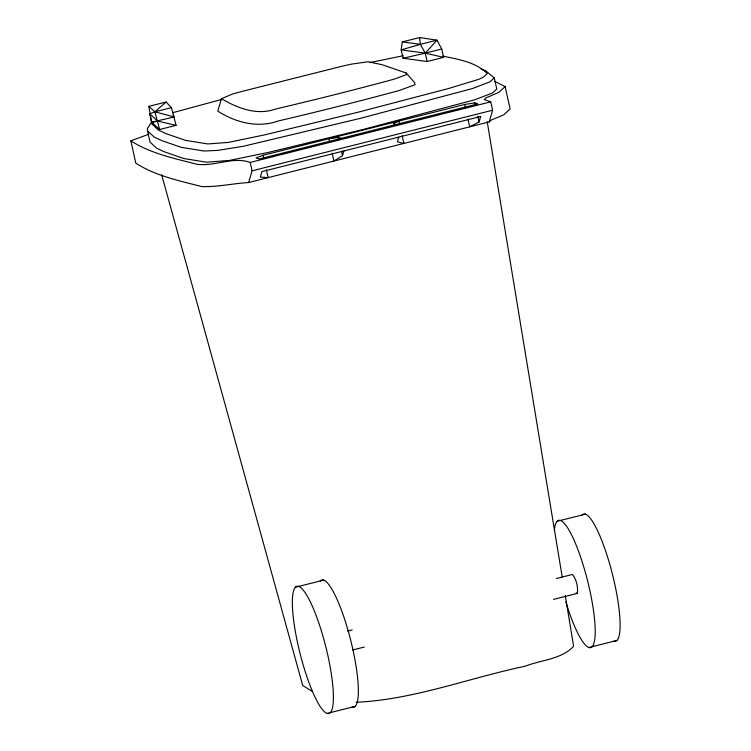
<?xml version="1.0" encoding="UTF-8"?>
<svg xmlns="http://www.w3.org/2000/svg" width="751" height="751" viewBox="0 0 751 751"><rect width="100%" height="100%" fill="white"/><g stroke="black" fill="none" stroke-linecap="round" stroke-linejoin="round"><path stroke-width="1.13" d="M402.329 41.896L401.194 49.876L403.062 58.259L427.141 61.516L443.597 57.367L441.719 48.984L436.96 40.16L419.593 37.55L402.329 41.896L420.382 44.337L436.96 40.16L425.273 53.133L403.062 58.259M130.834 140.831L135.828 163.192C155.57 175.903 179.367 180.775 201.869 186.595C217.63 187.093 232.998 183.441 248.637 182.54L252.064 170.824L250.196 162.441C233.092 156.152 214.673 166.769 196.875 164.244C174.363 158.414 150.576 153.542 130.834 140.831L148.754 134.26M332.205 153.213L333.951 161.043L342.522 155.626L343.902 150.942M398.743 137.123L397.373 141.808L403.878 143.422L402.132 135.593M467.948 119.015L469.694 126.835L479.091 121.962L480.696 116.48L261.939 171.594L260.334 177.076L268.145 177.621L266.389 169.792M248.637 182.54L489.201 121.925L492.637 110.219L490.76 101.826L484.207 99.564L486.179 97.752L498.767 92.457L505.123 86.572L494.646 81.324M221.47 98.691L217.79 111.129C235.795 122.582 257.555 128.337 278.236 120.986A502.973 64.783 -12.6 0 0 399.391 90.458L415.003 84.722L414.674 82.788L406.225 73.016L382.437 64.802L368.178 61.732L351.036 64.192L341.348 66.388L241.259 91.603L232.378 94.091L221.47 98.691C237.748 108.322 257.133 115.757 275.88 108.961A494.862 63.732 -12.6 0 0 394.04 79.193L406.516 74.64L406.225 73.016M553.506 599.382L577.303 593.393C578.298 587.057 576.411 579.556 572.534 574.449L556.162 578.561M481.231 69.195L485.606 70.707L494.28 77.869L490.027 81.803L472.285 88.599L360.396 118.339L243.315 146.285L217.79 150.388L203.972 151.017L181.348 147.365L161.672 140.578L154.124 137.001L147.515 130.881L147.346 128.628L151.749 121.897L151.918 124.009L158.461 130.064L165.933 133.612L185.506 140.371L207.802 143.939L228.201 142.427L263.995 135.02L357.814 112.284L448.6 88.505L478.997 79.24L483.381 77.146L487.258 73.532C475.618 62.051 458.345 59.301 442.855 56.147M489.201 121.925L491.173 120.113L503.771 114.819L510.126 108.933L505.123 86.572M166.102 102.005L154.875 111.824L149.702 113.823L151.571 122.216L159.634 129.501L176.091 125.351L171.453 107.646L166.102 102.005L148.839 106.351L151.571 122.216L174.213 116.968L173.134 114.978M263.141 155.26L256.063 157.954L259.133 159.015L477.889 103.901L474.82 102.84L464.7 104.483L263.141 155.26L263.892 158.611M172.711 112.706L221.498 99.479M427.141 61.516L425.273 53.133L420.382 44.337L401.194 49.876L425.273 53.133L443.597 57.367M171.453 107.646L154.875 111.824L148.839 106.351M425.273 53.133L441.719 48.984M250.196 162.441L490.76 101.826M252.064 170.824L492.637 110.219M295.331 587.235L323.634 580.129M557.092 521.288L585.395 514.182M347.657 631.093L352.191 629.958M352.942 649.915L364.273 647.062M327.098 713.422A65.59 13.302 75.9 0 0 318.706 622.645A65.59 13.302 75.9 0 0 292.918 613.764A65.59 13.302 75.9 0 0 327.098 713.422L355.411 706.344M588.859 647.503L617.172 640.396M369.576 62.662L403.278 55.705M577.303 593.393L576.139 592.99M151.786 122.432L157.766 121.118L176.091 125.351M341.085 138.362L338.466 137.461L328.957 138.682L329.708 142.033M356.124 702.279C413.998 699.641 469.009 677.937 525.278 666.193C541.255 659.857 561.25 659.481 573.623 646.292L565.24 595.44M174.213 116.968L154.875 111.824L159.634 129.501M395.937 124.544L393.308 123.643L398.884 121.061L399.635 124.413M312.529 691.587L302.7 685.475L161.672 174.795M149.702 113.823L157.766 121.118M494.28 77.869L496.777 89.05L492.525 92.983L474.782 99.77L362.893 129.519L268.37 152.415L229.487 160.432L206.469 162.197L183.845 158.545L164.169 151.749L156.621 148.182L150.012 142.061L147.515 130.881M474.82 102.84L475.317 105.084M477.833 116.33L479.091 121.962M464.7 104.483L465.451 107.834M338.466 137.461L338.973 139.733M341.508 151.082L342.522 155.626M487.202 121.606L562.199 576.946M419.593 37.55L420.382 44.337M554.332 530.469A65.59 13.302 75.9 0 1 568.526 529.305A65.59 13.302 75.9 0 1 589.554 589.122A65.59 13.302 75.9 0 1 591.328 647.353A65.59 13.302 75.9 0 1 565.841 601.927M582.025 515.026A65.59 13.302 75.9 0 1 612.506 574.506A65.59 13.302 75.9 0 1 613.774 641.157M320.264 580.983A65.59 13.302 75.9 0 1 350.745 640.453A65.59 13.302 75.9 0 1 352.012 707.104"/></g></svg>
